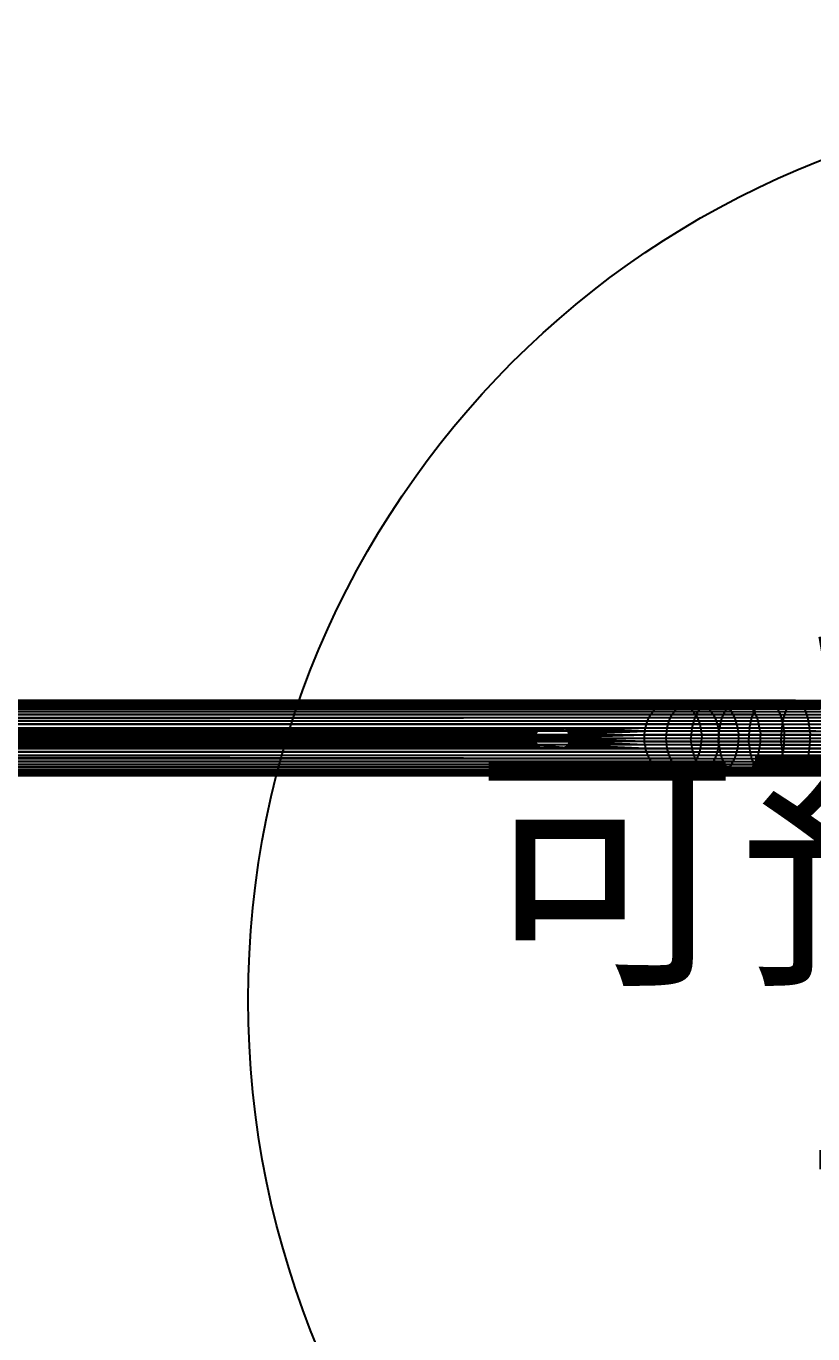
# Model space of a CAD drawing. Extents: x 11992 to 29481, y -6727 to 6811.
# Drawn here: x 12795.6 to 12900.7, y -3686 to -3511.4 of the extents above; entities that cross this region are included whole.
import ezdxf

# ---------------------------------------------------------------- set-up
doc = ezdxf.new("R2010")
doc.units = 0
doc.header["$MEASUREMENT"] = 0
doc.layers.get('0').update_dxf_attribs({"color": 8, "linetype": 'CONTINUOUS'})
doc.layers.get('Defpoints').update_dxf_attribs({"color": 8, "linetype": 'CONTINUOUS'})
for name, color, linetype in [('zoylight 0装饰灯', 6, 'CONTINUOUS'), ('zoylight 4标注', 9, 'CONTINUOUS'), ('zoylight 5回路', 4, 'CONTINUOUS')]:
    doc.layers.add(name, color=color, linetype=linetype)
doc.styles.add('CCD-DIM', font='archs.shx', dxfattribs={"width": 0.8})
doc.styles.get("Standard").update_dxf_attribs({"font": 'arial.ttf'})
doc.dimstyles.new('zoylight_DIM_40', dxfattribs={"dimscale": 40, "dimtxt": 1.9, "dimasz": 0.4, "dimexe": 0.5, "dimexo": 0.5, "dimgap": 0.5, "dimtad": 1, "dimdec": 0, "dimrnd": 5, "dimzin": 12, "dimdsep": 46, "dimtxsty": 'CCD-DIM', "dimblk": 'CCD_Dimension_Tick', "dimcen": 0.125, "dimclrd": 44, "dimclre": 44, "dimclrt": 50, "dimadec": 0, "dimazin": 0, "dimtfac": 1, "dimtdec": 0, "dimtmove": 2, "dimatfit": 3, "dimldrblk": 'CCD_Leader_Dot', "dimfxl": 0, "dimtvp": 1, "dimtolj": 1, "dimtzin": 0, "dimarcsym": 0})

# ---------------------------------------------------------------- blocks, each defined once
blk = doc.blocks.new('CCD_Dimension_Tick')
at = {"color": 0, "linetype": 'ByBlock'}
for p, q in [((-1.091, 0), (0, 0)), ((0, 0), (1.091, 0))]:
    blk.add_line(p, q, dxfattribs=at)
at = {"color": 0, "linetype": 'Continuous', "const_width": 0.608}
blk.add_lwpolyline([(-0.61, -0.61), (0.61, 0.61)], dxfattribs=at)
blk = doc.blocks.new('*D130')
at = {"layer": 'Defpoints', "color": 0, "linetype": 'Continuous'}
for p in [(12599.61, -3484.83), (12599.61, -3548.51), (14149.61, -3548.51)]:
    blk.add_point(p, dxfattribs=at)
at = {"layer": 'zoylight 4标注', "color": 44, "linetype": 'Continuous', "lineweight": -2}
blk.add_line((12599.61, -3528.51), (12599.61, -3464.83), dxfattribs=at)
at = {"layer": 'zoylight 4标注', "color": 44, "lineweight": -2}
for p, q in [((14149.61, -3528.51), (14149.61, -3464.83)), ((14133.61, -3484.83), (12615.61, -3484.83))]:
    blk.add_line(p, q, dxfattribs=at)
at = {"layer": 'zoylight 4标注', "color": 44, "linetype": 'Continuous', "lineweight": -2, "xscale": 16, "yscale": 16, "zscale": 16}
for p, rotation in [((12599.61, -3484.83), 180.0000000003128), ((14149.61, -3484.83), 3.127897940657931e-10)]:
    blk.add_blockref('CCD_Dimension_Tick', p, dxfattribs=dict(at, rotation=rotation))
at = {"layer": 'zoylight 4标注', "color": 50, "linetype": 'Continuous', "insert": (13374.61, -3426.83), "char_height": 76, "attachment_point": 5, "style": 'CCD-DIM'}
blk.add_mtext('\\A1;1550', dxfattribs=at)
blk = doc.blocks.new('CCD_Leader_Dot')
at = {"color": 0, "linetype": 'ByBlock'}
blk.add_line((-5, 0), (-10, 0), dxfattribs=at)
at = {"color": 0, "linetype": 'ByBlock', "const_width": 5}
blk.add_lwpolyline([(-2.5, 0, 1), (2.5, 0, 1)], format="xyb", close=True, dxfattribs=at)

msp = doc.modelspace()

# ---------------------------------------------------------------- linework, layer by layer
for p, q in [((12628.4, -3602.59, -1651.21), (12889.16, -3602.59, -1343.23)), ((12628.72, -3602.29, -1651.48), (12933.61, -3602.29, -1339.71)), ((12629.06, -3602.03, -1651.76), (12893.44, -3602.03, -1341.64)), ((12632.58, -3602.03, -1654.72), (12892.21, -3602.03, -1347.75)), ((12632.91, -3602.29, -1655), (12903.33, -3602.29, -1342.94)), ((12903.45, -3602.59, -1343.34), (12633.23, -3602.59, -1655.27)), ((12635.07, -3601.89, -1645.06), (12880.29, -3602.03, -1352.36)), ((12635.21, -3601.89, -1644.91), (12880.29, -3602.03, -1352.36)), ((12635.36, -3601.87, -1644.78), (12880.29, -3602.03, -1352.36)), ((12635.52, -3601.85, -1644.67), (12880.29, -3602.03, -1352.36)), ((12635.69, -3601.83, -1644.57), (12915.71, -3601.82, -1336.65)), ((12635.69, -3601.83, -1644.57), (12880.29, -3602.03, -1352.36)), ((12635.86, -3601.79, -1644.49), (12880.63, -3601.82, -1352.66)), ((12636.05, -3601.76, -1644.43), (12880.63, -3601.82, -1352.66)), ((12636.24, -3601.72, -1644.38), (12880.63, -3601.82, -1352.66)), ((12636.43, -3601.68, -1644.35), (12880.99, -3601.67, -1352.96)), ((12636.43, -3601.68, -1644.35), (12880.63, -3601.82, -1352.66)), ((12636.62, -3601.64, -1644.35), (12880.99, -3601.67, -1352.96)), ((12636.82, -3601.6, -1644.36), (12880.99, -3601.67, -1352.96)), ((12637.01, -3601.56, -1644.39), (12880.99, -3601.67, -1352.96)), ((12637.2, -3601.53, -1644.44), (12881.35, -3601.56, -1353.26)), ((12637.39, -3601.51, -1644.51), (12881.35, -3601.56, -1353.26)), ((12637.56, -3601.49, -1644.59), (12881.7, -3601.49, -1353.55)), ((12637.73, -3601.48, -1644.69), (12881.7, -3601.49, -1353.55)), ((12898.42, -3601.47, -1341.8), (12637.89, -3601.47, -1644.81)), ((12638.04, -3601.48, -1644.95), (12882.39, -3601.49, -1354.13)), ((12638.14, -3601.89, -1647.63), (12883.8, -3602.03, -1355.32)), ((12638.17, -3601.49, -1645.1), (12882.74, -3601.56, -1354.43)), ((12638.26, -3601.89, -1647.47), (12883.8, -3602.03, -1355.32)), ((12638.28, -3601.51, -1645.26), (12882.74, -3601.56, -1354.43)), ((12638.36, -3601.87, -1647.31), (12883.8, -3602.03, -1355.32)), ((12638.38, -3601.53, -1645.43), (12882.74, -3601.56, -1354.43)), ((12638.45, -3601.85, -1647.13), (12883.8, -3602.03, -1355.32)), ((12638.46, -3601.56, -1645.61), (12883.1, -3601.67, -1354.73)), ((12638.51, -3601.83, -1646.94), (12903.07, -3601.82, -1342.08)), ((12638.51, -3601.83, -1646.94), (12883.8, -3602.03, -1355.32)), ((12638.52, -3601.6, -1645.79), (12883.1, -3601.67, -1354.73)), ((12638.56, -3601.79, -1646.75), (12883.45, -3601.82, -1355.03)), ((12638.57, -3601.64, -1645.98), (12883.1, -3601.67, -1354.73)), ((12638.59, -3601.76, -1646.56), (12883.45, -3601.82, -1355.03)), ((12638.6, -3601.68, -1646.17), (12883.1, -3601.67, -1354.73)), ((12638.6, -3601.68, -1646.17), (12883.45, -3601.82, -1355.03)), ((12638.6, -3601.72, -1646.37), (12883.45, -3601.82, -1355.03)), ((12879.34, -3602.94, -1351.57), (12879.63, -3602.59, -1351.82)), ((12879.63, -3602.59, -1351.82), (12879.95, -3602.29, -1352.08)), ((12879.95, -3602.29, -1352.08), (12880.29, -3602.03, -1352.36)), ((12880.29, -3602.03, -1352.36), (12880.63, -3601.82, -1352.66)), ((12880.63, -3601.82, -1352.66), (12880.99, -3601.67, -1352.96)), ((12880.99, -3601.67, -1352.96), (12881.35, -3601.56, -1353.26)), ((12890.15, -3601.67, -1344.71), (12880.99, -3601.67, -1352.96)), ((12881.35, -3601.56, -1353.26), (12881.7, -3601.49, -1353.55)), ((12890.41, -3601.56, -1345.09), (12881.35, -3601.56, -1353.26)), ((12881.7, -3601.49, -1353.55), (12882.04, -3601.47, -1353.84)), ((12894.32, -3601.49, -1343.26), (12881.7, -3601.49, -1353.55)), ((12882.04, -3601.47, -1353.84), (12882.39, -3601.49, -1354.13)), ((12882.17, -3602.94, -1348.49), (12882.44, -3602.59, -1348.76)), ((12882.39, -3601.49, -1354.13), (12882.74, -3601.56, -1354.43)), ((12891.17, -3601.49, -1346.22), (12882.39, -3601.49, -1354.13)), ((12882.44, -3602.59, -1348.76), (12882.73, -3602.29, -1349.05)), ((12882.73, -3602.29, -1349.05), (12883.04, -3602.03, -1349.36)), ((12882.74, -3601.56, -1354.43), (12902.8, -3601.56, -1341.19)), ((12882.74, -3601.56, -1354.43), (12883.1, -3601.67, -1354.73)), ((12883.04, -3602.03, -1349.36), (12883.36, -3601.82, -1349.69)), ((12883.1, -3601.67, -1354.73), (12911.36, -3601.67, -1340.02)), ((12883.1, -3601.67, -1354.73), (12883.45, -3601.82, -1355.03)), ((12883.36, -3601.82, -1349.69), (12883.69, -3601.67, -1350.02)), ((12883.45, -3601.82, -1355.03), (12883.8, -3602.03, -1355.32)), ((12883.69, -3601.67, -1350.02), (12884.02, -3601.56, -1350.35)), ((12883.8, -3602.03, -1355.32), (12884.14, -3602.29, -1355.6)), ((12884.02, -3601.56, -1350.35), (12884.34, -3601.49, -1350.68)), ((12884.14, -3602.29, -1355.6), (12884.46, -3602.59, -1355.87)), ((12884.34, -3601.49, -1350.68), (12884.66, -3601.47, -1350.99)), ((12884.46, -3602.59, -1355.87), (12884.75, -3602.94, -1356.11)), ((12884.66, -3601.47, -1350.99), (12884.98, -3601.49, -1351.31)), ((12884.98, -3601.49, -1351.31), (12885.3, -3601.56, -1351.64)), ((12885.3, -3601.56, -1351.64), (12885.63, -3601.67, -1351.97)), ((12885.62, -3602.59, -1345.88), (12885.37, -3602.94, -1345.58)), ((12885.88, -3602.29, -1346.2), (12885.62, -3602.59, -1345.88)), ((12885.63, -3601.67, -1351.97), (12885.96, -3601.82, -1352.3)), ((12886.16, -3602.03, -1346.54), (12885.88, -3602.29, -1346.2)), ((12885.96, -3601.82, -1352.3), (12886.28, -3602.03, -1352.62)), ((12886.45, -3601.82, -1346.89), (12886.16, -3602.03, -1346.54)), ((12886.28, -3602.03, -1352.62), (12886.59, -3602.29, -1352.93)), ((12886.75, -3601.67, -1347.25), (12886.45, -3601.82, -1346.89)), ((12886.59, -3602.29, -1352.93), (12886.88, -3602.59, -1353.23)), ((12887.04, -3601.56, -1347.61), (12886.75, -3601.67, -1347.25)), ((12886.88, -3602.59, -1353.23), (12887.15, -3602.94, -1353.5)), ((12887.34, -3601.49, -1347.96), (12887.04, -3601.56, -1347.61)), ((12887.62, -3601.47, -1348.31), (12887.34, -3601.49, -1347.96)), ((12887.91, -3601.49, -1348.66), (12887.62, -3601.47, -1348.31)), ((12888.2, -3601.56, -1349.01), (12887.91, -3601.49, -1348.66)), ((12888.5, -3601.67, -1349.37), (12888.2, -3601.56, -1349.01)), ((12888.79, -3601.82, -1349.73), (12888.5, -3601.67, -1349.37)), ((12889.08, -3602.03, -1350.08), (12888.79, -3601.82, -1349.73)), ((12889.16, -3602.59, -1343.23), (12888.94, -3602.94, -1342.91)), ((12889.36, -3602.29, -1350.42), (12889.08, -3602.03, -1350.08)), ((12889.39, -3602.29, -1343.58), (12889.16, -3602.59, -1343.23)), ((12889.16, -3602.59, -1343.23), (12901.63, -3602.59, -1337.3)), ((12889.63, -3602.59, -1350.74), (12889.36, -3602.29, -1350.42)), ((12889.64, -3602.03, -1343.94), (12889.39, -3602.29, -1343.58)), ((12889.87, -3602.94, -1351.04), (12889.63, -3602.59, -1350.74)), ((12889.89, -3601.82, -1344.32), (12889.64, -3602.03, -1343.94)), ((12890.15, -3601.67, -1344.71), (12889.89, -3601.82, -1344.32)), ((12890.41, -3601.56, -1345.09), (12890.15, -3601.67, -1344.71)), ((12890.15, -3601.67, -1344.71), (12902.14, -3601.67, -1339.01)), ((12890.67, -3601.49, -1345.47), (12890.41, -3601.56, -1345.09)), ((12890.41, -3601.56, -1345.09), (12902.28, -3601.56, -1339.45)), ((12890.92, -3601.47, -1345.85), (12890.67, -3601.49, -1345.47)), ((12891.17, -3601.49, -1346.22), (12890.92, -3601.47, -1345.85)), ((12891.43, -3601.56, -1346.6), (12891.17, -3601.49, -1346.22)), ((12891.17, -3601.49, -1346.22), (12902.67, -3601.49, -1340.75)), ((12891.69, -3601.67, -1346.99), (12891.43, -3601.56, -1346.6)), ((12891.95, -3601.82, -1347.37), (12891.69, -3601.67, -1346.99)), ((12892.21, -3602.03, -1347.75), (12891.95, -3601.82, -1347.37)), ((12892.45, -3602.29, -1348.11), (12892.21, -3602.03, -1347.75)), ((12892.21, -3602.03, -1347.75), (12903.2, -3602.03, -1342.52)), ((12892.68, -3602.59, -1348.46), (12892.45, -3602.29, -1348.11)), ((12892.9, -3602.94, -1348.78), (12892.68, -3602.59, -1348.46)), ((12893.03, -3602.59, -1340.89), (12892.85, -3602.94, -1340.55)), ((12893.23, -3602.29, -1341.25), (12893.03, -3602.59, -1340.89)), ((12893.44, -3602.03, -1341.64), (12893.23, -3602.29, -1341.25)), ((12893.66, -3601.82, -1342.04), (12893.44, -3602.03, -1341.64)), ((12893.44, -3602.03, -1341.64), (12947.1, -3602.03, -1349.54)), ((12893.88, -3601.67, -1342.45), (12893.66, -3601.82, -1342.04)), ((12894.1, -3601.56, -1342.86), (12893.88, -3601.67, -1342.45)), ((12894.32, -3601.49, -1343.26), (12894.1, -3601.56, -1342.86)), ((12894.53, -3601.47, -1343.66), (12894.32, -3601.49, -1343.26)), ((12894.32, -3601.49, -1343.26), (12915.69, -3601.49, -1338.04)), ((12894.74, -3601.49, -1344.05), (12894.53, -3601.47, -1343.66)), ((12894.96, -3601.56, -1344.46), (12894.74, -3601.49, -1344.05)), ((12895.19, -3601.67, -1344.87), (12894.96, -3601.56, -1344.46)), ((12895.41, -3601.82, -1345.28), (12895.19, -3601.67, -1344.87)), ((12895.62, -3602.03, -1345.68), (12895.41, -3601.82, -1345.28)), ((12895.83, -3602.29, -1346.06), (12895.62, -3602.03, -1345.68)), ((12896.03, -3602.59, -1346.43), (12895.83, -3602.29, -1346.06)), ((12896.21, -3602.94, -1346.77), (12896.03, -3602.59, -1346.43)), ((12897.2, -3602.59, -1338.89), (12897.06, -3602.94, -1338.54)), ((12897.37, -3602.29, -1339.28), (12897.2, -3602.59, -1338.89)), ((12897.53, -3602.03, -1339.68), (12897.37, -3602.29, -1339.28)), ((12897.71, -3601.82, -1340.1), (12897.53, -3602.03, -1339.68)), ((12897.89, -3601.67, -1340.53), (12897.71, -3601.82, -1340.1)), ((12898.07, -3601.56, -1340.96), (12897.89, -3601.67, -1340.53)), ((12898.25, -3601.49, -1341.39), (12898.07, -3601.56, -1340.96)), ((12898.42, -3601.47, -1341.8), (12898.25, -3601.49, -1341.39)), ((12898.42, -3601.47, -1341.8), (12920.09, -3601.47, -1338.79)), ((12898.59, -3601.49, -1342.21), (12898.42, -3601.47, -1341.8)), ((12898.77, -3601.56, -1342.64), (12898.59, -3601.49, -1342.21)), ((12898.95, -3601.67, -1343.07), (12898.77, -3601.56, -1342.64)), ((12899.13, -3601.82, -1343.5), (12898.95, -3601.67, -1343.07)), ((12899.3, -3602.03, -1343.92), (12899.13, -3601.82, -1343.5)), ((12899.47, -3602.29, -1344.32), (12899.3, -3602.03, -1343.92)), ((12899.63, -3602.59, -1344.71), (12899.47, -3602.29, -1344.32)), ((12899.78, -3602.94, -1345.06), (12899.63, -3602.59, -1344.71)), ((12627.61, -3603.74, -1650.55), (12915.75, -3603.74, -1334.3)), ((12892.68, -3603.32, -1340.24), (12627.84, -3603.32, -1650.75)), ((12628.11, -3602.94, -1650.97), (12882.17, -3602.94, -1348.49)), ((12633.2, -3604.18, -1643.49), (12881.53, -3604.18, -1347.84)), ((12633.23, -3604.1, -1643.52), (12878.84, -3603.74, -1351.15)), ((12889.87, -3602.94, -1351.04), (12633.53, -3602.94, -1655.51)), ((12633.79, -3603.32, -1655.74), (12899.92, -3603.32, -1345.38)), ((12634.02, -3603.74, -1655.93), (12907.63, -3603.74, -1343.37)), ((12639.97, -3604.1, -1649.17), (12885.25, -3603.74, -1356.53)), ((12640.01, -3604.18, -1649.2), (12887.79, -3604.18, -1354.14)), ((12878.48, -3604.63, -1350.85), (12878.64, -3604.18, -1350.99)), ((12878.64, -3604.18, -1350.99), (12878.84, -3603.74, -1351.15)), ((12878.84, -3603.74, -1351.15), (12879.07, -3603.32, -1351.35)), ((12879.07, -3603.32, -1351.35), (12879.34, -3602.94, -1351.57)), ((12881.38, -3604.63, -1347.7), (12881.53, -3604.18, -1347.84)), ((12881.53, -3604.18, -1347.84), (12881.71, -3603.74, -1348.03)), ((12881.53, -3604.18, -1347.84), (12901.25, -3604.18, -1336.07)), ((12881.71, -3603.74, -1348.03), (12881.92, -3603.32, -1348.24)), ((12881.92, -3603.32, -1348.24), (12882.17, -3602.94, -1348.49)), ((12882.17, -3602.94, -1348.49), (12920.51, -3602.94, -1335.28)), ((12884.8, -3604.18, -1344.88), (12884.67, -3604.63, -1344.72)), ((12884.75, -3602.94, -1356.11), (12885.02, -3603.32, -1356.34)), ((12884.96, -3603.74, -1345.08), (12884.8, -3604.18, -1344.88)), ((12885.15, -3603.32, -1345.32), (12884.96, -3603.74, -1345.08)), ((12885.02, -3603.32, -1356.34), (12885.25, -3603.74, -1356.53)), ((12885.37, -3602.94, -1345.58), (12885.15, -3603.32, -1345.32)), ((12885.25, -3603.74, -1356.53), (12885.45, -3604.18, -1356.7)), ((12885.45, -3604.18, -1356.7), (12885.61, -3604.63, -1356.83)), ((12887.15, -3602.94, -1353.5), (12887.4, -3603.32, -1353.75)), ((12887.4, -3603.32, -1353.75), (12887.61, -3603.74, -1353.96)), ((12887.61, -3603.74, -1353.96), (12887.79, -3604.18, -1354.14)), ((12887.79, -3604.18, -1354.14), (12887.94, -3604.63, -1354.29)), ((12887.79, -3604.18, -1354.14), (12896.64, -3604.18, -1347.56)), ((12888.44, -3604.18, -1342.16), (12888.32, -3604.63, -1341.99)), ((12888.58, -3603.74, -1342.38), (12888.44, -3604.18, -1342.16)), ((12888.75, -3603.32, -1342.63), (12888.58, -3603.74, -1342.38)), ((12888.94, -3602.94, -1342.91), (12888.75, -3603.32, -1342.63)), ((12889.87, -3602.94, -1351.04), (12937.53, -3602.94, -1349.09)), ((12890.09, -3603.32, -1351.3), (12889.87, -3602.94, -1351.04)), ((12890.29, -3603.74, -1351.54), (12890.09, -3603.32, -1351.3)), ((12890.45, -3604.18, -1351.74), (12890.29, -3603.74, -1351.54)), ((12890.58, -3604.63, -1351.9), (12890.45, -3604.18, -1351.74)), ((12892.42, -3604.18, -1339.75), (12892.32, -3604.63, -1339.57)), ((12892.54, -3603.74, -1339.98), (12892.42, -3604.18, -1339.75)), ((12892.68, -3603.32, -1340.24), (12892.54, -3603.74, -1339.98)), ((12892.85, -3602.94, -1340.55), (12892.68, -3603.32, -1340.24)), ((12892.68, -3603.32, -1340.24), (12906.1, -3603.32, -1335.45)), ((12893.09, -3603.32, -1349.06), (12892.9, -3602.94, -1348.78)), ((12893.26, -3603.74, -1349.31), (12893.09, -3603.32, -1349.06)), ((12893.41, -3604.18, -1349.53), (12893.26, -3603.74, -1349.31)), ((12893.52, -3604.63, -1349.7), (12893.41, -3604.18, -1349.53)), ((12896.38, -3603.32, -1347.07), (12896.21, -3602.94, -1346.77)), ((12896.52, -3603.74, -1347.34), (12896.38, -3603.32, -1347.07)), ((12896.64, -3604.18, -1347.56), (12896.52, -3603.74, -1347.34)), ((12896.71, -3604.18, -1337.7), (12896.63, -3604.63, -1337.51)), ((12896.74, -3604.63, -1347.75), (12896.64, -3604.18, -1347.56)), ((12896.64, -3604.18, -1347.56), (12950.57, -3604.18, -1366.63)), ((12896.81, -3603.74, -1337.94), (12896.71, -3604.18, -1337.7)), ((12896.92, -3603.32, -1338.22), (12896.81, -3603.74, -1337.94)), ((12897.06, -3602.94, -1338.54), (12896.92, -3603.32, -1338.22)), ((12899.92, -3603.32, -1345.38), (12899.78, -3602.94, -1345.06)), ((12900.03, -3603.74, -1345.66), (12899.92, -3603.32, -1345.38)), ((12899.92, -3603.32, -1345.38), (12919.63, -3603.32, -1342.64)), ((12900.13, -3604.18, -1345.9), (12900.03, -3603.74, -1345.66)), ((12900.21, -3604.63, -1346.09), (12900.13, -3604.18, -1345.9)), ((12870.11, -3606.27, -1368.13), (12616.15, -3606.19, -1277.2)), ((12870.17, -3606.09, -1367.96), (12616.2, -3606.01, -1277.03)), ((12870.26, -3606.02, -1367.72), (12616.27, -3605.94, -1276.79)), ((12870.34, -3606.09, -1367.49), (12616.34, -3606.01, -1276.54)), ((12870.4, -3606.27, -1367.31), (12616.39, -3606.19, -1276.37)), ((12863.59, -3606.09, -1368.07), (12632.79, -3606.02, -1643.15)), ((12863.57, -3606.18, -1368.09), (12632.79, -3606.02, -1643.15)), ((12863.55, -3606.28, -1368.11), (12632.79, -3606.02, -1643.15)), ((12632.79, -3606.02, -1643.15), (12863.54, -3606.37, -1368.12)), ((12863.93, -3605.59, -1367.77), (12632.84, -3605.56, -1643.19)), ((12863.87, -3605.64, -1367.83), (12632.84, -3605.56, -1643.19)), ((12632.84, -3605.56, -1643.19), (12863.63, -3606, -1368.05)), ((12863.81, -3605.7, -1367.88), (12632.84, -3605.56, -1643.19)), ((12863.76, -3605.77, -1367.93), (12632.84, -3605.56, -1643.19)), ((12863.71, -3605.84, -1367.98), (12632.84, -3605.56, -1643.19)), ((12863.67, -3605.92, -1368.01), (12632.84, -3605.56, -1643.19)), ((12863.93, -3605.59, -1367.77), (12632.92, -3605.1, -1643.26)), ((12632.92, -3605.1, -1643.26), (12867.51, -3605.22, -1363.63)), ((12864.25, -3605.47, -1367.42), (12632.92, -3605.1, -1643.26)), ((12864.19, -3605.48, -1367.5), (12632.92, -3605.1, -1643.26)), ((12864.13, -3605.49, -1367.57), (12632.92, -3605.1, -1643.26)), ((12864.06, -3605.52, -1367.64), (12632.92, -3605.1, -1643.26)), ((12632.92, -3605.1, -1643.26), (12881.27, -3605.1, -1347.58)), ((12632.92, -3605.1, -1643.26), (12867.38, -3605.24, -1363.78)), ((12864, -3605.55, -1367.71), (12632.92, -3605.1, -1643.26)), ((12633.04, -3604.63, -1643.36), (12905.95, -3604.63, -1334.7)), ((12890.58, -3604.63, -1351.9), (12640.17, -3604.63, -1649.33)), ((12640.29, -3605.1, -1649.44), (12893.61, -3605.1, -1349.83)), ((12893.67, -3605.56, -1349.92), (12640.37, -3605.56, -1649.51)), ((12640.42, -3606.02, -1649.55), (12888.17, -3606.02, -1354.52)), ((12863.57, -3606.18, -1368.09), (12863.55, -3606.28, -1368.11)), ((12863.59, -3606.09, -1368.07), (12863.57, -3606.18, -1368.09)), ((12863.63, -3606, -1368.05), (12863.59, -3606.09, -1368.07)), ((12863.67, -3605.92, -1368.01), (12863.63, -3606, -1368.05)), ((12863.71, -3605.84, -1367.98), (12863.67, -3605.92, -1368.01)), ((12863.76, -3605.77, -1367.93), (12863.71, -3605.84, -1367.98)), ((12863.81, -3605.7, -1367.88), (12863.76, -3605.77, -1367.93)), ((12863.87, -3605.64, -1367.83), (12863.81, -3605.7, -1367.88)), ((12863.93, -3605.59, -1367.77), (12863.87, -3605.64, -1367.83)), ((12864, -3605.55, -1367.71), (12863.93, -3605.59, -1367.77)), ((12864.06, -3605.52, -1367.64), (12864, -3605.55, -1367.71)), ((12864.13, -3605.49, -1367.57), (12864.06, -3605.52, -1367.64)), ((12864.19, -3605.48, -1367.5), (12864.13, -3605.49, -1367.57)), ((12864.19, -3605.48, -1367.5), (12864.25, -3605.47, -1367.42)), ((12864.25, -3605.47, -1367.42), (12867.38, -3605.24, -1363.78)), ((12867.38, -3605.24, -1363.78), (12867.51, -3605.22, -1363.63)), ((12867.51, -3605.22, -1363.63), (12878.36, -3605.1, -1350.75)), ((12867.66, -3605.25, -1363.44), (12878.36, -3605.1, -1350.75)), ((12867.74, -3605.28, -1363.34), (12867.66, -3605.25, -1363.44)), ((12867.74, -3605.28, -1363.34), (12878.36, -3605.1, -1350.75)), ((12867.8, -3605.32, -1363.25), (12867.74, -3605.28, -1363.34)), ((12867.8, -3605.32, -1363.25), (12878.36, -3605.1, -1350.75)), ((12867.86, -3605.37, -1363.15), (12867.8, -3605.32, -1363.25)), ((12867.86, -3605.37, -1363.15), (12878.36, -3605.1, -1350.75)), ((12867.92, -3605.43, -1363.07), (12867.86, -3605.37, -1363.15)), ((12867.92, -3605.43, -1363.07), (12878.36, -3605.1, -1350.75)), ((12867.97, -3605.51, -1362.98), (12867.92, -3605.43, -1363.07)), ((12867.97, -3605.51, -1362.98), (12878.36, -3605.1, -1350.75)), ((12868.02, -3605.59, -1362.9), (12867.97, -3605.51, -1362.98)), ((12868.02, -3605.59, -1362.9), (12878.36, -3605.1, -1350.75)), ((12868.02, -3605.59, -1362.9), (12878.28, -3605.56, -1350.68)), ((12868.06, -3605.68, -1362.83), (12868.02, -3605.59, -1362.9)), ((12868.06, -3605.68, -1362.83), (12878.28, -3605.56, -1350.68)), ((12868.1, -3605.78, -1362.76), (12868.06, -3605.68, -1362.83)), ((12868.1, -3605.78, -1362.76), (12878.28, -3605.56, -1350.68)), ((12868.13, -3605.88, -1362.7), (12868.1, -3605.78, -1362.76)), ((12868.13, -3605.88, -1362.7), (12878.28, -3605.56, -1350.68)), ((12868.13, -3605.88, -1362.7), (12868.15, -3605.99, -1362.66)), ((12868.15, -3605.99, -1362.66), (12878.28, -3605.56, -1350.68)), ((12868.17, -3606.11, -1362.62), (12868.15, -3605.99, -1362.66)), ((12868.17, -3606.11, -1362.62), (12878.23, -3606.02, -1350.64)), ((12868.17, -3606.11, -1362.62), (12868.18, -3606.23, -1362.59)), ((12868.18, -3606.23, -1362.59), (12878.23, -3606.02, -1350.64)), ((12868.19, -3606.35, -1362.57), (12878.23, -3606.02, -1350.64)), ((12870.11, -3606.27, -1368.13), (12870.17, -3606.09, -1367.96)), ((12870.17, -3606.09, -1367.96), (12870.26, -3606.02, -1367.72)), ((12870.26, -3606.02, -1367.72), (12870.34, -3606.09, -1367.49)), ((12870.34, -3606.09, -1367.49), (12870.4, -3606.27, -1367.31)), ((12878.21, -3606.47, -1350.63), (12878.23, -3606.02, -1350.64)), ((12878.23, -3606.02, -1350.64), (12878.28, -3605.56, -1350.68)), ((12888.13, -3606.02, -1341.72), (12878.23, -3606.02, -1350.64)), ((12878.28, -3605.56, -1350.68), (12878.36, -3605.1, -1350.75)), ((12901.12, -3605.56, -1335.62), (12878.28, -3605.56, -1350.68)), ((12878.36, -3605.1, -1350.75), (12878.48, -3604.63, -1350.85)), ((12881.14, -3606.47, -1347.45), (12881.15, -3606.02, -1347.46)), ((12881.15, -3606.02, -1347.46), (12881.19, -3605.56, -1347.51)), ((12881.19, -3605.56, -1347.51), (12881.27, -3605.1, -1347.58)), ((12881.27, -3605.1, -1347.58), (12881.38, -3604.63, -1347.7)), ((12881.27, -3605.1, -1347.58), (12892.24, -3605.1, -1339.43)), ((12884.46, -3606.02, -1344.47), (12884.44, -3606.47, -1344.45)), ((12884.5, -3605.56, -1344.52), (12884.46, -3606.02, -1344.47)), ((12884.56, -3605.1, -1344.6), (12884.5, -3605.56, -1344.52)), ((12884.67, -3604.63, -1344.72), (12884.56, -3605.1, -1344.6)), ((12885.61, -3604.63, -1356.83), (12885.73, -3605.1, -1356.93)), ((12885.73, -3605.1, -1356.93), (12885.81, -3605.56, -1357)), ((12885.81, -3605.56, -1357), (12885.86, -3606.02, -1357.04)), ((12885.86, -3606.02, -1357.04), (12885.87, -3606.47, -1357.06)), ((12887.94, -3604.63, -1354.29), (12888.05, -3605.1, -1354.4)), ((12888.05, -3605.1, -1354.4), (12888.13, -3605.56, -1354.48)), ((12888.13, -3606.02, -1341.72), (12888.12, -3606.47, -1341.7)), ((12888.13, -3605.56, -1354.48), (12888.17, -3606.02, -1354.52)), ((12888.17, -3605.56, -1341.77), (12888.13, -3606.02, -1341.72)), ((12966.61, -3606.02, -1449.71), (12888.13, -3606.02, -1341.72)), ((12888.23, -3605.1, -1341.86), (12888.17, -3605.56, -1341.77)), ((12888.19, -3606.47, -1354.54), (12888.17, -3606.02, -1354.52)), ((12888.17, -3606.02, -1354.52), (12926.99, -3606.02, -1345.41)), ((12888.32, -3604.63, -1341.99), (12888.23, -3605.1, -1341.86)), ((12890.58, -3604.63, -1351.9), (12942.18, -3604.63, -1354.44)), ((12890.68, -3605.1, -1352.02), (12890.58, -3604.63, -1351.9)), ((12890.75, -3605.56, -1352.1), (12890.68, -3605.1, -1352.02)), ((12890.75, -3605.56, -1352.1), (12890.79, -3606.02, -1352.15)), ((12890.81, -3606.47, -1352.17), (12890.79, -3606.02, -1352.15)), ((12892.16, -3606.02, -1339.28), (12892.15, -3606.47, -1339.26)), ((12892.19, -3605.56, -1339.33), (12892.16, -3606.02, -1339.28)), ((12892.24, -3605.1, -1339.43), (12892.19, -3605.56, -1339.33)), ((12892.32, -3604.63, -1339.57), (12892.24, -3605.1, -1339.43)), ((12892.24, -3605.1, -1339.43), (12961.92, -3605.1, -1372.42)), ((12893.61, -3605.1, -1349.83), (12893.52, -3604.63, -1349.7)), ((12893.61, -3605.1, -1349.83), (12919.52, -3605.1, -1343.56)), ((12893.67, -3605.56, -1349.92), (12893.61, -3605.1, -1349.83)), ((12893.67, -3605.56, -1349.92), (12903.96, -3605.56, -1345.03)), ((12893.67, -3605.56, -1349.92), (12893.71, -3606.02, -1349.97)), ((12893.72, -3606.47, -1349.99), (12893.71, -3606.02, -1349.97)), ((12896.5, -3606.02, -1337.2), (12896.49, -3606.47, -1337.19)), ((12896.52, -3605.56, -1337.26), (12896.5, -3606.02, -1337.2)), ((12896.57, -3605.1, -1337.36), (12896.52, -3605.56, -1337.26)), ((12896.63, -3604.63, -1337.51), (12896.57, -3605.1, -1337.36)), ((12896.82, -3605.1, -1347.89), (12896.74, -3604.63, -1347.75)), ((12896.87, -3605.56, -1347.98), (12896.82, -3605.1, -1347.89)), ((12896.87, -3605.56, -1347.98), (12896.9, -3606.02, -1348.04)), ((12896.91, -3606.47, -1348.06), (12896.9, -3606.02, -1348.04)), ((12900.27, -3605.1, -1346.24), (12900.21, -3604.63, -1346.09)), ((12900.31, -3605.56, -1346.34), (12900.27, -3605.1, -1346.24)), ((12900.31, -3605.56, -1346.34), (12900.34, -3606.02, -1346.4)), ((12900.35, -3606.47, -1346.41), (12900.34, -3606.02, -1346.4)), ((12870.09, -3606.52, -1368.19), (12616.13, -3606.44, -1277.27)), ((12870.11, -3606.77, -1368.13), (12616.15, -3606.69, -1277.2)), ((12870.17, -3606.96, -1367.96), (12616.2, -3606.88, -1277.03)), ((12870.26, -3607.02, -1367.72), (12616.27, -3606.94, -1276.79)), ((12870.34, -3606.96, -1367.49), (12616.34, -3606.88, -1276.54)), ((12870.4, -3606.77, -1367.31), (12616.39, -3606.69, -1276.37)), ((12870.42, -3606.52, -1367.25), (12616.4, -3606.44, -1276.3)), ((12632.77, -3606.47, -1643.13), (12863.53, -3606.47, -1368.12)), ((12632.79, -3606.92, -1643.15), (12863.54, -3606.57, -1368.12)), ((12632.79, -3606.92, -1643.15), (12863.55, -3606.67, -1368.11)), ((12632.79, -3606.92, -1643.15), (12863.57, -3606.76, -1368.09)), ((12632.79, -3606.92, -1643.15), (12863.59, -3606.86, -1368.07)), ((12632.84, -3607.38, -1643.19), (12863.63, -3606.94, -1368.05)), ((12632.84, -3607.38, -1643.19), (12863.67, -3607.03, -1368.01)), ((12632.84, -3607.38, -1643.19), (12863.71, -3607.11, -1367.98)), ((12632.84, -3607.38, -1643.19), (12863.76, -3607.18, -1367.93)), ((12632.84, -3607.38, -1643.19), (12863.81, -3607.25, -1367.88)), ((12632.84, -3607.38, -1643.19), (12863.87, -3607.3, -1367.83)), ((12632.84, -3607.38, -1643.19), (12863.93, -3607.35, -1367.77)), ((12632.92, -3607.85, -1643.26), (12863.93, -3607.35, -1367.77)), ((12632.92, -3607.85, -1643.26), (12864, -3607.4, -1367.71)), ((12632.92, -3607.85, -1643.26), (12864.06, -3607.43, -1367.64)), ((12632.92, -3607.85, -1643.26), (12864.13, -3607.45, -1367.57)), ((12632.92, -3607.85, -1643.26), (12864.25, -3607.47, -1367.42)), ((12632.92, -3607.85, -1643.26), (12864.19, -3607.47, -1367.5)), ((12867.38, -3607.71, -1363.78), (12632.92, -3607.85, -1643.26)), ((12632.92, -3607.85, -1643.26), (12867.51, -3607.72, -1363.63)), ((12905.92, -3607.85, -1334.54), (12632.92, -3607.85, -1643.26)), ((12640.29, -3607.85, -1649.44), (12933.8, -3607.85, -1348.24)), ((12900.31, -3607.38, -1346.34), (12640.37, -3607.38, -1649.51)), ((12950.07, -3606.92, -1366.84), (12640.42, -3606.92, -1649.55)), ((12640.43, -3606.47, -1649.56), (12936.7, -3606.47, -1350.29)), ((12863.54, -3606.37, -1368.12), (12863.53, -3606.47, -1368.12)), ((12863.53, -3606.47, -1368.12), (12863.54, -3606.57, -1368.12)), ((12863.55, -3606.28, -1368.11), (12863.54, -3606.37, -1368.12)), ((12863.55, -3606.67, -1368.11), (12863.54, -3606.57, -1368.12)), ((12863.57, -3606.76, -1368.09), (12863.55, -3606.67, -1368.11)), ((12863.57, -3606.76, -1368.09), (12863.59, -3606.86, -1368.07)), ((12863.63, -3606.94, -1368.05), (12863.59, -3606.86, -1368.07)), ((12863.63, -3606.94, -1368.05), (12863.67, -3607.03, -1368.01)), ((12863.67, -3607.03, -1368.01), (12863.71, -3607.11, -1367.98)), ((12863.71, -3607.11, -1367.98), (12863.76, -3607.18, -1367.93)), ((12863.76, -3607.18, -1367.93), (12863.81, -3607.25, -1367.88)), ((12863.81, -3607.25, -1367.88), (12863.87, -3607.3, -1367.83)), ((12863.87, -3607.3, -1367.83), (12863.93, -3607.35, -1367.77)), ((12863.93, -3607.35, -1367.77), (12864, -3607.4, -1367.71)), ((12864, -3607.4, -1367.71), (12864.06, -3607.43, -1367.64)), ((12864.06, -3607.43, -1367.64), (12864.13, -3607.45, -1367.57)), ((12864.13, -3607.45, -1367.57), (12864.19, -3607.47, -1367.5)), ((12864.19, -3607.47, -1367.5), (12864.25, -3607.47, -1367.42)), ((12867.38, -3607.71, -1363.78), (12864.25, -3607.47, -1367.42)), ((12867.38, -3607.71, -1363.78), (12867.51, -3607.72, -1363.63)), ((12878.36, -3607.85, -1350.75), (12867.51, -3607.72, -1363.63)), ((12867.59, -3607.72, -1363.53), (12867.51, -3607.72, -1363.63)), ((12867.67, -3607.7, -1363.44), (12867.59, -3607.72, -1363.53)), ((12878.36, -3607.85, -1350.75), (12867.59, -3607.72, -1363.53)), ((12867.74, -3607.67, -1363.34), (12867.67, -3607.7, -1363.44)), ((12878.36, -3607.85, -1350.75), (12867.67, -3607.7, -1363.44)), ((12867.8, -3607.63, -1363.24), (12867.74, -3607.67, -1363.34)), ((12878.36, -3607.85, -1350.75), (12867.74, -3607.67, -1363.34)), ((12867.86, -3607.57, -1363.15), (12867.8, -3607.63, -1363.24)), ((12878.36, -3607.85, -1350.75), (12867.8, -3607.63, -1363.24)), ((12867.92, -3607.51, -1363.06), (12867.86, -3607.57, -1363.15)), ((12878.36, -3607.85, -1350.75), (12867.86, -3607.57, -1363.15)), ((12867.97, -3607.44, -1362.98), (12867.92, -3607.51, -1363.06)), ((12878.36, -3607.85, -1350.75), (12867.92, -3607.51, -1363.06)), ((12868.02, -3607.36, -1362.9), (12867.97, -3607.44, -1362.98)), ((12878.36, -3607.85, -1350.75), (12867.97, -3607.44, -1362.98)), ((12868.06, -3607.27, -1362.83), (12868.02, -3607.36, -1362.9)), ((12878.36, -3607.85, -1350.75), (12868.02, -3607.36, -1362.9)), ((12878.28, -3607.38, -1350.68), (12868.02, -3607.36, -1362.9)), ((12868.1, -3607.17, -1362.76), (12868.06, -3607.27, -1362.83)), ((12878.28, -3607.38, -1350.68), (12868.06, -3607.27, -1362.83)), ((12868.13, -3607.06, -1362.7), (12868.1, -3607.17, -1362.76)), ((12878.28, -3607.38, -1350.68), (12868.1, -3607.17, -1362.76)), ((12868.15, -3606.95, -1362.66), (12868.13, -3607.06, -1362.7)), ((12878.28, -3607.38, -1350.68), (12868.13, -3607.06, -1362.7)), ((12868.17, -3606.84, -1362.62), (12868.15, -3606.95, -1362.66)), ((12878.28, -3607.38, -1350.68), (12868.15, -3606.95, -1362.66)), ((12868.18, -3606.72, -1362.59), (12868.17, -3606.84, -1362.62)), ((12878.23, -3606.92, -1350.64), (12868.17, -3606.84, -1362.62)), ((12868.18, -3606.23, -1362.59), (12868.19, -3606.35, -1362.57)), ((12868.19, -3606.59, -1362.57), (12868.18, -3606.72, -1362.59)), ((12878.23, -3606.92, -1350.64), (12868.18, -3606.72, -1362.59)), ((12868.19, -3606.35, -1362.57), (12868.19, -3606.47, -1362.57)), ((12868.19, -3606.47, -1362.57), (12905.89, -3606.47, -1334.35)), ((12868.19, -3606.47, -1362.57), (12868.19, -3606.59, -1362.57)), ((12878.23, -3606.92, -1350.64), (12868.19, -3606.59, -1362.57)), ((12870.11, -3606.27, -1368.13), (12870.09, -3606.52, -1368.19)), ((12870.11, -3606.77, -1368.13), (12870.09, -3606.52, -1368.19)), ((12870.17, -3606.96, -1367.96), (12870.11, -3606.77, -1368.13)), ((12870.26, -3607.02, -1367.72), (12870.17, -3606.96, -1367.96)), ((12870.34, -3606.96, -1367.49), (12870.26, -3607.02, -1367.72)), ((12870.4, -3606.77, -1367.31), (12870.34, -3606.96, -1367.49)), ((12870.4, -3606.27, -1367.31), (12870.42, -3606.52, -1367.25)), ((12870.42, -3606.52, -1367.25), (12870.4, -3606.77, -1367.31)), ((12878.23, -3606.92, -1350.64), (12878.21, -3606.47, -1350.63)), ((12878.28, -3607.38, -1350.68), (12878.23, -3606.92, -1350.64)), ((12878.23, -3606.92, -1350.64), (12888.13, -3606.92, -1341.72)), ((12878.28, -3607.38, -1350.68), (12878.36, -3607.85, -1350.75)), ((12884.5, -3607.38, -1344.52), (12878.28, -3607.38, -1350.68)), ((12878.48, -3608.31, -1350.85), (12878.36, -3607.85, -1350.75)), ((12881.15, -3606.92, -1347.46), (12881.14, -3606.47, -1347.45)), ((12881.19, -3607.38, -1347.51), (12881.15, -3606.92, -1347.46)), ((12881.27, -3607.85, -1347.58), (12881.19, -3607.38, -1347.51)), ((12881.38, -3608.31, -1347.7), (12881.27, -3607.85, -1347.58)), ((12884.46, -3606.92, -1344.47), (12884.44, -3606.47, -1344.45)), ((12884.5, -3607.38, -1344.52), (12884.46, -3606.92, -1344.47)), ((12884.5, -3607.38, -1344.52), (12884.56, -3607.85, -1344.6)), ((12884.5, -3607.38, -1344.52), (12896.52, -3607.38, -1337.26)), ((12884.56, -3607.85, -1344.6), (12884.67, -3608.31, -1344.72)), ((12885.61, -3608.31, -1356.83), (12885.73, -3607.85, -1356.93)), ((12885.73, -3607.85, -1356.93), (12885.81, -3607.38, -1357)), ((12885.81, -3607.38, -1357), (12885.86, -3606.92, -1357.04)), ((12885.86, -3606.92, -1357.04), (12885.87, -3606.47, -1357.06)), ((12888.05, -3607.85, -1354.4), (12887.94, -3608.31, -1354.29)), ((12888.13, -3607.38, -1354.48), (12888.05, -3607.85, -1354.4)), ((12888.13, -3606.92, -1341.72), (12888.12, -3606.47, -1341.7)), ((12888.13, -3606.92, -1341.72), (12930.13, -3606.92, -1335.96)), ((12888.17, -3606.92, -1354.52), (12888.13, -3607.38, -1354.48)), ((12888.17, -3607.38, -1341.77), (12888.13, -3606.92, -1341.72)), ((12888.17, -3606.92, -1354.52), (12888.19, -3606.47, -1354.54)), ((12888.17, -3607.38, -1341.77), (12888.23, -3607.85, -1341.86)), ((12888.23, -3607.85, -1341.86), (12888.32, -3608.31, -1341.99)), ((12890.58, -3608.31, -1351.9), (12890.68, -3607.85, -1352.02)), ((12890.68, -3607.85, -1352.02), (12890.75, -3607.38, -1352.1)), ((12890.75, -3607.38, -1352.1), (12890.79, -3606.92, -1352.15)), ((12890.79, -3606.92, -1352.15), (12890.81, -3606.47, -1352.17)), ((12892.16, -3606.92, -1339.28), (12892.15, -3606.47, -1339.26)), ((12892.19, -3607.38, -1339.33), (12892.16, -3606.92, -1339.28)), ((12892.19, -3607.38, -1339.33), (12892.24, -3607.85, -1339.43)), ((12892.24, -3607.85, -1339.43), (12892.32, -3608.31, -1339.57)), ((12893.52, -3608.31, -1349.7), (12893.61, -3607.85, -1349.83)), ((12893.61, -3607.85, -1349.83), (12893.67, -3607.38, -1349.92)), ((12893.67, -3607.38, -1349.92), (12893.71, -3606.92, -1349.97)), ((12893.71, -3606.92, -1349.97), (12893.72, -3606.47, -1349.99)), ((12896.5, -3606.92, -1337.2), (12896.49, -3606.47, -1337.19)), ((12896.52, -3607.38, -1337.26), (12896.5, -3606.92, -1337.2)), ((12896.52, -3607.38, -1337.26), (12896.57, -3607.85, -1337.36)), ((12896.52, -3607.38, -1337.26), (12910.81, -3607.38, -1333.75)), ((12896.57, -3607.85, -1337.36), (12896.63, -3608.31, -1337.51)), ((12896.74, -3608.31, -1347.75), (12896.82, -3607.85, -1347.89)), ((12896.82, -3607.85, -1347.89), (12896.87, -3607.38, -1347.98)), ((12896.87, -3607.38, -1347.98), (12896.9, -3606.92, -1348.04)), ((12896.9, -3606.92, -1348.04), (12896.91, -3606.47, -1348.06)), ((12900.21, -3608.31, -1346.09), (12900.27, -3607.85, -1346.24)), ((12900.27, -3607.85, -1346.24), (12900.31, -3607.38, -1346.34)), ((12900.31, -3607.38, -1346.34), (12900.34, -3606.92, -1346.4)), ((12900.31, -3607.38, -1346.34), (12911.66, -3607.38, -1343.54)), ((12900.34, -3606.92, -1346.4), (12900.35, -3606.47, -1346.41)), ((12627.61, -3609.21, -1650.55), (12958.53, -3609.21, -1363.3)), ((12627.84, -3609.62, -1650.75), (12896.92, -3609.62, -1338.22)), ((12884.67, -3608.31, -1344.72), (12633.04, -3608.31, -1643.36)), ((12633.2, -3608.77, -1643.49), (12892.42, -3608.77, -1339.75)), ((12878.84, -3609.21, -1351.15), (12633.23, -3608.85, -1643.52)), ((12890.09, -3609.62, -1351.3), (12633.79, -3609.62, -1655.74)), ((12634.02, -3609.21, -1655.93), (12907.63, -3609.21, -1343.37)), ((12885.25, -3609.21, -1356.53), (12639.97, -3608.85, -1649.17)), ((12640.01, -3608.77, -1649.2), (12887.79, -3608.77, -1354.14)), ((12640.17, -3608.31, -1649.33), (12887.94, -3608.31, -1354.29)), ((12878.48, -3608.31, -1350.85), (12878.64, -3608.77, -1350.99)), ((12878.64, -3608.77, -1350.99), (12878.84, -3609.21, -1351.15)), ((12878.84, -3609.21, -1351.15), (12879.07, -3609.62, -1351.35)), ((12879.07, -3609.62, -1351.35), (12879.34, -3610.01, -1351.57)), ((12881.53, -3608.77, -1347.84), (12881.38, -3608.31, -1347.7)), ((12881.71, -3609.21, -1348.03), (12881.53, -3608.77, -1347.84)), ((12881.92, -3609.62, -1348.24), (12881.71, -3609.21, -1348.03)), ((12882.17, -3610.01, -1348.49), (12881.92, -3609.62, -1348.24)), ((12884.67, -3608.31, -1344.72), (12884.8, -3608.77, -1344.88)), ((12884.67, -3608.31, -1344.72), (12925.43, -3608.31, -1334.99)), ((12884.75, -3610.01, -1356.11), (12885.02, -3609.62, -1356.34)), ((12884.8, -3608.77, -1344.88), (12884.96, -3609.21, -1345.08)), ((12884.96, -3609.21, -1345.08), (12885.15, -3609.62, -1345.32)), ((12885.02, -3609.62, -1356.34), (12885.25, -3609.21, -1356.53)), ((12885.15, -3609.62, -1345.32), (12885.37, -3610.01, -1345.58)), ((12885.25, -3609.21, -1356.53), (12885.45, -3608.77, -1356.7)), ((12885.45, -3608.77, -1356.7), (12885.61, -3608.31, -1356.83)), ((12887.4, -3609.62, -1353.75), (12887.15, -3610.01, -1353.5)), ((12887.61, -3609.21, -1353.96), (12887.4, -3609.62, -1353.75)), ((12887.79, -3608.77, -1354.14), (12887.61, -3609.21, -1353.96)), ((12887.94, -3608.31, -1354.29), (12887.79, -3608.77, -1354.14)), ((12887.79, -3608.77, -1354.14), (12919.57, -3608.77, -1343.2)), ((12887.94, -3608.31, -1354.29), (12911.64, -3608.31, -1343.28)), ((12888.32, -3608.31, -1341.99), (12888.44, -3608.77, -1342.16)), ((12888.44, -3608.77, -1342.16), (12888.58, -3609.21, -1342.38)), ((12888.58, -3609.21, -1342.38), (12888.75, -3609.62, -1342.63)), ((12888.75, -3609.62, -1342.63), (12888.94, -3610.01, -1342.91)), ((12889.87, -3610.01, -1351.04), (12890.09, -3609.62, -1351.3)), ((12890.09, -3609.62, -1351.3), (12890.29, -3609.21, -1351.54)), ((12890.09, -3609.62, -1351.3), (12930.91, -3609.62, -1345.75)), ((12890.29, -3609.21, -1351.54), (12890.45, -3608.77, -1351.74)), ((12890.45, -3608.77, -1351.74), (12890.58, -3608.31, -1351.9)), ((12892.32, -3608.31, -1339.57), (12892.42, -3608.77, -1339.75)), ((12892.42, -3608.77, -1339.75), (12915.75, -3608.77, -1334.05)), ((12892.42, -3608.77, -1339.75), (12892.54, -3609.21, -1339.98)), ((12892.54, -3609.21, -1339.98), (12892.68, -3609.62, -1340.24)), ((12892.68, -3609.62, -1340.24), (12892.85, -3610.01, -1340.55)), ((12892.9, -3610.01, -1348.78), (12893.09, -3609.62, -1349.06)), ((12893.09, -3609.62, -1349.06), (12893.26, -3609.21, -1349.31)), ((12893.26, -3609.21, -1349.31), (12893.41, -3608.77, -1349.53)), ((12893.41, -3608.77, -1349.53), (12893.52, -3608.31, -1349.7)), ((12896.21, -3610.01, -1346.77), (12896.38, -3609.62, -1347.07)), ((12896.38, -3609.62, -1347.07), (12896.52, -3609.21, -1347.34)), ((12896.52, -3609.21, -1347.34), (12896.64, -3608.77, -1347.56)), ((12896.63, -3608.31, -1337.51), (12896.71, -3608.77, -1337.7)), ((12896.64, -3608.77, -1347.56), (12896.74, -3608.31, -1347.75)), ((12896.71, -3608.77, -1337.7), (12896.81, -3609.21, -1337.94)), ((12896.81, -3609.21, -1337.94), (12896.92, -3609.62, -1338.22)), ((12896.92, -3609.62, -1338.22), (12897.06, -3610.01, -1338.54)), ((12896.92, -3609.62, -1338.22), (12910.9, -3609.62, -1334.78)), ((12899.78, -3610.01, -1345.06), (12899.92, -3609.62, -1345.38)), ((12899.92, -3609.62, -1345.38), (12900.03, -3609.21, -1345.66)), ((12900.03, -3609.21, -1345.66), (12900.13, -3608.77, -1345.9)), ((12900.13, -3608.77, -1345.9), (12900.21, -3608.31, -1346.09)), ((12628.11, -3610.01, -1650.97), (12888.94, -3610.01, -1342.91)), ((12885.62, -3610.35, -1345.88), (12628.4, -3610.35, -1651.21)), ((12897.37, -3610.66, -1339.28), (12628.72, -3610.66, -1651.48)), ((12883.04, -3610.91, -1349.36), (12629.06, -3610.91, -1651.76)), ((12907.27, -3610.91, -1341.52), (12632.58, -3610.91, -1654.72)), ((12911.47, -3610.66, -1341.37), (12632.91, -3610.66, -1655)), ((12889.63, -3610.35, -1350.74), (12633.23, -3610.35, -1655.27)), ((12892.9, -3610.01, -1348.78), (12633.53, -3610.01, -1655.51)), ((12880.29, -3610.91, -1352.36), (12635.07, -3611.05, -1645.06)), ((12635.21, -3611.06, -1644.91), (12880.29, -3610.91, -1352.36)), ((12635.35, -3611.07, -1644.78), (12880.29, -3610.91, -1352.36)), ((12635.51, -3611.09, -1644.67), (12880.29, -3610.91, -1352.36)), ((12880.29, -3610.91, -1352.36), (12635.69, -3611.12, -1644.57)), ((12635.69, -3611.12, -1644.57), (12880.63, -3611.12, -1352.66)), ((12635.86, -3611.15, -1644.49), (12880.63, -3611.12, -1352.66)), ((12636.05, -3611.19, -1644.43), (12880.63, -3611.12, -1352.66)), ((12636.24, -3611.23, -1644.38), (12880.63, -3611.12, -1352.66)), ((12880.63, -3611.12, -1352.66), (12636.43, -3611.27, -1644.35)), ((12636.43, -3611.27, -1644.35), (12880.99, -3611.28, -1352.96)), ((12636.62, -3611.31, -1644.35), (12880.99, -3611.28, -1352.96)), ((12636.82, -3611.35, -1644.36), (12880.99, -3611.28, -1352.96)), ((12880.99, -3611.28, -1352.96), (12637.01, -3611.38, -1644.39)), ((12637.2, -3611.41, -1644.44), (12881.35, -3611.39, -1353.26)), ((12637.38, -3611.44, -1644.5), (12881.35, -3611.39, -1353.26)), ((12881.35, -3611.39, -1353.26), (12637.56, -3611.46, -1644.59)), ((12883.8, -3610.91, -1355.32), (12638.14, -3611.05, -1647.63)), ((12638.26, -3611.06, -1647.47), (12883.8, -3610.91, -1355.32)), ((12638.28, -3611.44, -1645.26), (12882.39, -3611.45, -1354.13)), ((12638.36, -3611.07, -1647.3), (12883.8, -3610.91, -1355.32)), ((12638.38, -3611.41, -1645.43), (12882.74, -3611.39, -1354.43)), ((12638.45, -3611.09, -1647.13), (12883.8, -3610.91, -1355.32)), ((12638.46, -3611.38, -1645.61), (12883.1, -3611.28, -1354.73)), ((12638.51, -3611.12, -1646.94), (12883.8, -3610.91, -1355.32)), ((12899.13, -3611.12, -1343.5), (12638.51, -3611.12, -1646.94)), ((12638.52, -3611.35, -1645.79), (12883.1, -3611.28, -1354.73)), ((12638.56, -3611.15, -1646.75), (12883.45, -3611.12, -1355.03)), ((12638.57, -3611.31, -1645.98), (12883.1, -3611.28, -1354.73)), ((12638.59, -3611.19, -1646.56), (12883.45, -3611.12, -1355.03)), ((12638.6, -3611.27, -1646.17), (12883.45, -3611.12, -1355.03)), ((12638.6, -3611.23, -1646.37), (12883.45, -3611.12, -1355.03)), ((12883.1, -3611.28, -1354.73), (12638.6, -3611.27, -1646.17)), ((12879.34, -3610.01, -1351.57), (12879.63, -3610.35, -1351.82)), ((12879.63, -3610.35, -1351.82), (12879.95, -3610.66, -1352.08)), ((12879.95, -3610.66, -1352.08), (12880.29, -3610.91, -1352.36)), ((12880.29, -3610.91, -1352.36), (12880.63, -3611.12, -1352.66)), ((12893.66, -3611.12, -1342.04), (12880.63, -3611.12, -1352.66)), ((12880.63, -3611.12, -1352.66), (12880.99, -3611.28, -1352.96)), ((12880.99, -3611.28, -1352.96), (12881.35, -3611.39, -1353.26)), ((12890.15, -3611.28, -1344.71), (12880.99, -3611.28, -1352.96)), ((12890.41, -3611.39, -1345.09), (12881.35, -3611.39, -1353.26)), ((12881.35, -3611.39, -1353.26), (12881.7, -3611.45, -1353.55)), ((12882.44, -3610.35, -1348.76), (12882.17, -3610.01, -1348.49)), ((12882.39, -3611.45, -1354.13), (12882.74, -3611.39, -1354.43)), ((12882.73, -3610.66, -1349.05), (12882.44, -3610.35, -1348.76)), ((12883.04, -3610.91, -1349.36), (12882.73, -3610.66, -1349.05)), ((12882.74, -3611.39, -1354.43), (12883.1, -3611.28, -1354.73)), ((12894.96, -3611.39, -1344.46), (12882.74, -3611.39, -1354.43)), ((12883.36, -3611.12, -1349.69), (12883.04, -3610.91, -1349.36)), ((12883.04, -3610.91, -1349.36), (12901.87, -3610.91, -1338.12)), ((12883.1, -3611.28, -1354.73), (12883.45, -3611.12, -1355.03)), ((12883.1, -3611.28, -1354.73), (12938.77, -3611.28, -1347.32)), ((12883.69, -3611.28, -1350.02), (12883.36, -3611.12, -1349.69)), ((12883.45, -3611.12, -1355.03), (12883.8, -3610.91, -1355.32)), ((12884.02, -3611.39, -1350.35), (12883.69, -3611.28, -1350.02)), ((12883.8, -3610.91, -1355.32), (12884.14, -3610.66, -1355.6)), ((12884.34, -3611.45, -1350.68), (12884.02, -3611.39, -1350.35)), ((12884.14, -3610.66, -1355.6), (12884.46, -3610.35, -1355.87)), ((12884.46, -3610.35, -1355.87), (12884.75, -3610.01, -1356.11)), ((12885.3, -3611.39, -1351.64), (12884.98, -3611.45, -1351.31)), ((12885.63, -3611.28, -1351.97), (12885.3, -3611.39, -1351.64)), ((12885.37, -3610.01, -1345.58), (12885.62, -3610.35, -1345.88)), ((12885.62, -3610.35, -1345.88), (12885.88, -3610.66, -1346.2)), ((12885.62, -3610.35, -1345.88), (12897.2, -3610.35, -1338.89)), ((12885.96, -3611.12, -1352.3), (12885.63, -3611.28, -1351.97)), ((12885.88, -3610.66, -1346.2), (12886.16, -3610.91, -1346.54)), ((12886.28, -3610.91, -1352.62), (12885.96, -3611.12, -1352.3)), ((12886.16, -3610.91, -1346.54), (12886.45, -3611.12, -1346.89)), ((12886.59, -3610.66, -1352.93), (12886.28, -3610.91, -1352.62)), ((12886.45, -3611.12, -1346.89), (12886.75, -3611.28, -1347.25)), ((12886.88, -3610.35, -1353.23), (12886.59, -3610.66, -1352.93)), ((12886.75, -3611.28, -1347.25), (12887.04, -3611.39, -1347.61)), ((12887.15, -3610.01, -1353.5), (12886.88, -3610.35, -1353.23)), ((12887.04, -3611.39, -1347.61), (12887.34, -3611.45, -1347.96)), ((12887.91, -3611.45, -1348.66), (12888.2, -3611.39, -1349.01)), ((12888.2, -3611.39, -1349.01), (12888.5, -3611.28, -1349.37)), ((12888.5, -3611.28, -1349.37), (12888.79, -3611.12, -1349.73)), ((12888.79, -3611.12, -1349.73), (12889.08, -3610.91, -1350.08)), ((12888.94, -3610.01, -1342.91), (12910.93, -3610.01, -1335.12)), ((12888.94, -3610.01, -1342.91), (12889.16, -3610.35, -1343.23)), ((12889.08, -3610.91, -1350.08), (12889.36, -3610.66, -1350.42)), ((12889.16, -3610.35, -1343.23), (12889.39, -3610.66, -1343.58)), ((12889.36, -3610.66, -1350.42), (12889.63, -3610.35, -1350.74)), ((12889.39, -3610.66, -1343.58), (12889.64, -3610.91, -1343.94)), ((12889.63, -3610.35, -1350.74), (12889.87, -3610.01, -1351.04)), ((12889.63, -3610.35, -1350.74), (12954.11, -3610.35, -1373.93)), ((12889.64, -3610.91, -1343.94), (12889.89, -3611.12, -1344.32)), ((12889.89, -3611.12, -1344.32), (12890.15, -3611.28, -1344.71)), ((12890.15, -3611.28, -1344.71), (12920.26, -3611.28, -1337.42)), ((12890.15, -3611.28, -1344.71), (12890.41, -3611.39, -1345.09)), ((12890.41, -3611.39, -1345.09), (12890.67, -3611.45, -1345.47)), ((12890.41, -3611.39, -1345.09), (12936.62, -3611.39, -1343.27)), ((12891.17, -3611.45, -1346.22), (12891.43, -3611.39, -1346.6)), ((12891.43, -3611.39, -1346.6), (12891.69, -3611.28, -1346.99)), ((12891.69, -3611.28, -1346.99), (12891.95, -3611.12, -1347.37)), ((12891.95, -3611.12, -1347.37), (12892.21, -3610.91, -1347.75)), ((12892.21, -3610.91, -1347.75), (12892.45, -3610.66, -1348.11)), ((12892.45, -3610.66, -1348.11), (12892.68, -3610.35, -1348.46)), ((12892.68, -3610.35, -1348.46), (12892.9, -3610.01, -1348.78)), ((12892.85, -3610.01, -1340.55), (12893.03, -3610.35, -1340.89)), ((12892.9, -3610.01, -1348.78), (12927.44, -3610.01, -1344.04)), ((12893.03, -3610.35, -1340.89), (12893.23, -3610.66, -1341.25)), ((12893.23, -3610.66, -1341.25), (12893.44, -3610.91, -1341.64)), ((12893.44, -3610.91, -1341.64), (12893.66, -3611.12, -1342.04)), ((12893.66, -3611.12, -1342.04), (12893.88, -3611.28, -1342.45)), ((12893.66, -3611.12, -1342.04), (12906.48, -3611.12, -1337.45)), ((12893.88, -3611.28, -1342.45), (12894.1, -3611.39, -1342.86)), ((12894.1, -3611.39, -1342.86), (12894.32, -3611.45, -1343.26)), ((12894.74, -3611.45, -1344.05), (12894.96, -3611.39, -1344.46)), ((12894.96, -3611.39, -1344.46), (12895.19, -3611.28, -1344.87)), ((12894.96, -3611.39, -1344.46), (12939.03, -3611.39, -1346.94)), ((12895.19, -3611.28, -1344.87), (12895.41, -3611.12, -1345.28)), ((12895.41, -3611.12, -1345.28), (12895.62, -3610.91, -1345.68)), ((12895.62, -3610.91, -1345.68), (12895.83, -3610.66, -1346.06)), ((12895.83, -3610.66, -1346.06), (12896.03, -3610.35, -1346.43)), ((12896.03, -3610.35, -1346.43), (12896.21, -3610.01, -1346.77)), ((12897.06, -3610.01, -1338.54), (12897.2, -3610.35, -1338.89)), ((12897.2, -3610.35, -1338.89), (12920.47, -3610.35, -1335.66)), ((12897.2, -3610.35, -1338.89), (12897.37, -3610.66, -1339.28)), ((12897.37, -3610.66, -1339.28), (12897.53, -3610.91, -1339.68)), ((12897.37, -3610.66, -1339.28), (12929.42, -3610.66, -1338.08)), ((12897.53, -3610.91, -1339.68), (12897.71, -3611.12, -1340.1)), ((12897.71, -3611.12, -1340.1), (12897.89, -3611.28, -1340.53)), ((12897.89, -3611.28, -1340.53), (12898.07, -3611.39, -1340.96)), ((12898.07, -3611.39, -1340.96), (12898.25, -3611.45, -1341.39)), ((12898.59, -3611.45, -1342.21), (12898.77, -3611.39, -1342.64)), ((12898.77, -3611.39, -1342.64), (12898.95, -3611.28, -1343.07)), ((12898.95, -3611.28, -1343.07), (12899.13, -3611.12, -1343.5)), ((12899.13, -3611.12, -1343.5), (12899.3, -3610.91, -1343.92)), ((12899.13, -3611.12, -1343.5), (12919.87, -3611.12, -1340.61)), ((12899.3, -3610.91, -1343.92), (12899.47, -3610.66, -1344.32)), ((12899.47, -3610.66, -1344.32), (12899.63, -3610.35, -1344.71)), ((12899.63, -3610.35, -1344.71), (12899.78, -3610.01, -1345.06)), ((12637.73, -3611.47, -1644.69), (12881.7, -3611.45, -1353.55)), ((12637.89, -3611.47, -1644.81), (12898.42, -3611.47, -1341.8)), ((12638.03, -3611.47, -1644.95), (12882.04, -3611.47, -1353.84)), ((12638.17, -3611.46, -1645.1), (12882.39, -3611.45, -1354.13)), ((12894.32, -3611.45, -1343.26), (12881.7, -3611.45, -1353.55)), ((12881.7, -3611.45, -1353.55), (12882.04, -3611.47, -1353.84)), ((12882.04, -3611.47, -1353.84), (12882.39, -3611.45, -1354.13)), ((12920.04, -3611.45, -1339.23), (12882.39, -3611.45, -1354.13)), ((12884.66, -3611.47, -1350.99), (12884.34, -3611.45, -1350.68)), ((12884.98, -3611.45, -1351.31), (12884.66, -3611.47, -1350.99)), ((12887.34, -3611.45, -1347.96), (12887.62, -3611.47, -1348.31)), ((12887.62, -3611.47, -1348.31), (12887.91, -3611.45, -1348.66)), ((12890.67, -3611.45, -1345.47), (12890.92, -3611.47, -1345.85)), ((12890.92, -3611.47, -1345.85), (12891.17, -3611.45, -1346.22)), ((12894.32, -3611.45, -1343.26), (12945.79, -3611.45, -1350.84)), ((12894.32, -3611.45, -1343.26), (12894.53, -3611.47, -1343.66)), ((12894.53, -3611.47, -1343.66), (12894.74, -3611.45, -1344.05)), ((12898.25, -3611.45, -1341.39), (12898.42, -3611.47, -1341.8)), ((12898.42, -3611.47, -1341.8), (12898.59, -3611.45, -1342.21)), ((12898.42, -3611.47, -1341.8), (12920.09, -3611.47, -1338.79))]:
    msp.add_line(p, q)
at = {"layer": 'zoylight 0装饰灯'}
msp.add_circle((12945.6, -3641.42), 120.31, dxfattribs=at)
at = {"layer": 'zoylight 5回路', "linetype": 'Continuous'}
msp.add_arc((6275.14, -7252.22), 7708.99, 11.562882, 33.645464, dxfattribs=at)

# ---------------------------------------------------------------- texts
at = {"layer": 'zoylight 0装饰灯', "insert": (12819.66, -3567.44), "char_height": 26, "width": 253.1616, "attachment_point": 1}
msp.add_mtext('{\\fMicrosoft YaHei|b0|i0|c134|p34;\\W9.1127;\\C6; \\W1;此处\\P{\\W4.063193; }可预留插座\\P{\\W9.1292; }设置\\P{\\W3.318144; }落地灯/台灯}', dxfattribs=at)

# ---------------------------------------------------------------- dimensions: what is measured, and where the dimension line sits
at = {"layer": 'zoylight 4标注', "linetype": 'Continuous'}
dim = msp.add_aligned_dim(p1=(14149.61, -3548.51), p2=(12599.61, -3548.51), distance=-63.68, dimstyle='zoylight_DIM_40', dxfattribs=at)
dim.commit()
dim.dimension.update_dxf_attribs({"geometry": '*D130', "text_midpoint": (13374.61, -3426.83)})

doc.saveas('drawing.dxf')
